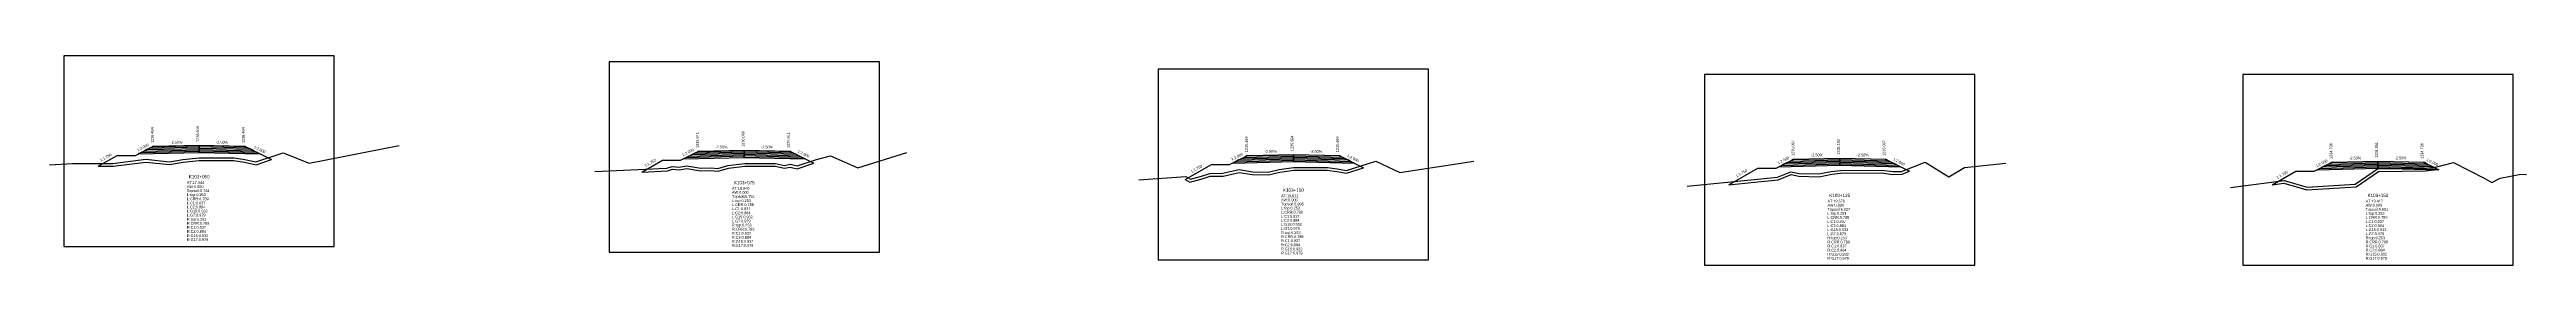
# Model space of a CAD drawing. Extents: x -7 to 78429, y 1189 to 1262.
# Drawn here: x 41987.2 to 42259.3, y 1223.4 to 1246.4 of the extents above; entities that cross this region are included whole.
import ezdxf
from ezdxf.enums import TextEntityAlignment as Align

# ---------------------------------------------------------------- set-up
doc = ezdxf.new("R2010")
doc.units = 0

msp = doc.modelspace()

# ---------------------------------------------------------------- linework, layer by layer
at = {"layer": 'A4_BORDER', "color": 7}
for points in [[(41988.751, 1225.448), (42018.451, 1225.448), (42018.451, 1246.448), (41988.751, 1246.448), (41988.751, 1225.448)], [(42048.633, 1224.801), (42078.333, 1224.801), (42078.333, 1245.801), (42048.633, 1245.801), (42048.633, 1224.801)], [(42108.949, 1223.977), (42138.649, 1223.977), (42138.649, 1244.977), (42108.949, 1244.977), (42108.949, 1223.977)], [(42168.969, 1223.392), (42198.669, 1223.392), (42198.669, 1244.392), (42168.969, 1244.392), (42168.969, 1223.392)], [(42228.083, 1223.396), (42257.783, 1223.396), (42257.783, 1244.396), (42228.083, 1244.396), (42228.083, 1223.396)]]:
    msp.add_lwpolyline(points, dxfattribs=at)
at = {"layer": 'CLEAR_GROUND', "color": 8}
for points in [[(41992.525, 1234.298), (41994.142, 1234.293), (41997.735, 1234.748), (42000.362, 1234.479), (42001.857, 1234.733), (42003.615, 1234.903), (42007.416, 1234.906), (42008.581, 1234.731), (42009.85, 1234.46), (42011.534, 1235.017)], [(42052.225, 1233.651), (42055.045, 1233.785), (42055.592, 1233.955), (42056.323, 1233.893), (42057.158, 1234.027), (42058.684, 1233.773), (42059.824, 1233.813), (42060.602, 1233.732), (42061.755, 1234.073), (42063.548, 1234.293), (42066.874, 1234.279), (42067.885, 1234.079), (42068.529, 1234.194), (42069.292, 1234.002), (42071.119, 1234.623)], [(42111.925, 1232.827), (42112.444, 1232.546), (42113.799, 1232.892), (42114.666, 1233.185), (42116.094, 1233.212), (42117.849, 1233.615), (42119.281, 1233.373), (42121.07, 1233.331), (42122.313, 1233.62), (42123.833, 1233.851), (42127.509, 1233.843), (42128.583, 1233.691), (42129.649, 1233.524), (42131.515, 1234.111)], [(42171.625, 1232.242), (42174.448, 1232.518), (42177.037, 1232.804), (42178.486, 1233.372), (42179.338, 1233.204), (42181.555, 1233.134), (42182.94, 1233.42), (42183.907, 1233.529), (42188.408, 1233.555), (42189.636, 1233.392), (42190.658, 1233.411), (42191.483, 1233.735)], [(42231.325, 1232.246), (42232.607, 1232.411), (42235.139, 1231.689), (42240.531, 1232.029), (42243.001, 1233.702), (42248.117, 1233.789), (42249.479, 1233.935), (42249.516, 1233.945)]]:
    msp.add_lwpolyline(points, dxfattribs=at)
at = {"layer": 'DESIGN_ROAD_TRIMMED', "color": 1}
for points in [[(41992.525, 1234.298), (41994.601, 1235.484), (41996.601, 1235.484), (41998.601, 1236.484), (41998.601, 1236.484), (41998.495, 1236.431), (41998.495, 1236.431), (41998.18, 1236.273), (41998.18, 1236.273), (41997.864, 1236.116), (41997.864, 1236.116), (41997.548, 1235.958), (41997.548, 1235.958), (41997.232, 1235.8), (41997.232, 1235.8), (41996.916, 1235.642), (42003.601, 1235.809), (42003.601, 1235.959), (42003.601, 1235.959), (42003.601, 1236.109), (42003.601, 1236.109), (42003.601, 1236.259), (42003.601, 1236.259), (42003.601, 1236.409), (42003.601, 1236.409), (42003.601, 1236.559), (42003.601, 1236.559), (42003.601, 1236.609), (42003.601, 1236.609), (42003.601, 1236.609), (42003.601, 1236.609), (42003.601, 1236.609), (42003.601, 1236.559), (42003.601, 1236.559), (42003.601, 1236.409), (42003.601, 1236.409), (42003.601, 1236.259), (42003.601, 1236.259), (42003.601, 1236.109), (42003.601, 1236.109), (42003.601, 1235.959), (42003.601, 1235.959), (42003.601, 1235.809), (42010.285, 1235.642), (42009.969, 1235.8), (42009.969, 1235.8), (42009.653, 1235.958), (42009.653, 1235.958), (42009.337, 1236.116), (42009.337, 1236.116), (42009.022, 1236.273), (42009.022, 1236.273), (42008.706, 1236.431), (42008.706, 1236.431), (42008.601, 1236.484), (42008.601, 1236.484), (42011.534, 1235.017)], [(42052.225, 1233.651), (42054.483, 1234.941), (42056.483, 1234.941), (42058.483, 1235.941), (42058.483, 1235.941), (42058.377, 1235.888), (42058.377, 1235.888), (42058.062, 1235.73), (42058.062, 1235.73), (42057.746, 1235.573), (42057.746, 1235.573), (42057.43, 1235.415), (42057.43, 1235.415), (42057.114, 1235.257), (42057.114, 1235.257), (42056.798, 1235.099), (42063.483, 1235.266), (42063.483, 1235.416), (42063.483, 1235.416), (42063.483, 1235.566), (42063.483, 1235.566), (42063.483, 1235.716), (42063.483, 1235.716), (42063.483, 1235.866), (42063.483, 1235.866), (42063.483, 1236.016), (42063.483, 1236.016), (42063.483, 1236.066), (42063.483, 1236.066), (42063.483, 1236.066), (42063.483, 1236.066), (42063.483, 1236.066), (42063.483, 1236.016), (42063.483, 1236.016), (42063.483, 1235.866), (42063.483, 1235.866), (42063.483, 1235.716), (42063.483, 1235.716), (42063.483, 1235.566), (42063.483, 1235.566), (42063.483, 1235.416), (42063.483, 1235.416), (42063.483, 1235.266), (42070.167, 1235.099), (42069.851, 1235.257), (42069.851, 1235.257), (42069.535, 1235.415), (42069.535, 1235.415), (42069.22, 1235.573), (42069.22, 1235.573), (42068.904, 1235.73), (42068.904, 1235.73), (42068.588, 1235.888), (42068.588, 1235.888), (42068.483, 1235.941), (42068.483, 1235.941), (42071.119, 1234.623)], [(42111.925, 1232.827), (42114.799, 1234.469), (42116.799, 1234.469), (42118.799, 1235.469), (42118.799, 1235.469), (42118.694, 1235.416), (42118.694, 1235.416), (42118.378, 1235.258), (42118.378, 1235.258), (42118.062, 1235.101), (42118.062, 1235.101), (42117.746, 1234.943), (42117.746, 1234.943), (42117.43, 1234.785), (42117.43, 1234.785), (42117.115, 1234.627), (42123.799, 1234.794), (42123.799, 1234.944), (42123.799, 1234.944), (42123.799, 1235.094), (42123.799, 1235.094), (42123.799, 1235.244), (42123.799, 1235.244), (42123.799, 1235.394), (42123.799, 1235.394), (42123.799, 1235.544), (42123.799, 1235.544), (42123.799, 1235.594), (42123.799, 1235.594), (42123.799, 1235.594), (42123.799, 1235.594), (42123.799, 1235.594), (42123.799, 1235.544), (42123.799, 1235.544), (42123.799, 1235.394), (42123.799, 1235.394), (42123.799, 1235.244), (42123.799, 1235.244), (42123.799, 1235.094), (42123.799, 1235.094), (42123.799, 1234.944), (42123.799, 1234.944), (42123.799, 1234.794), (42130.483, 1234.627), (42130.167, 1234.785), (42130.167, 1234.785), (42129.851, 1234.943), (42129.851, 1234.943), (42129.536, 1235.101), (42129.536, 1235.101), (42129.22, 1235.258), (42129.22, 1235.258), (42128.904, 1235.416), (42128.904, 1235.416), (42128.799, 1235.469), (42128.799, 1235.469), (42131.515, 1234.111)], [(42171.625, 1232.242), (42174.819, 1234.067), (42176.819, 1234.067), (42178.819, 1235.067), (42178.819, 1235.067), (42178.714, 1235.014), (42178.714, 1235.014), (42178.398, 1234.856), (42178.398, 1234.856), (42178.082, 1234.699), (42178.082, 1234.699), (42177.766, 1234.541), (42177.766, 1234.541), (42177.45, 1234.383), (42177.45, 1234.383), (42177.135, 1234.225), (42183.819, 1234.392), (42183.819, 1234.542), (42183.819, 1234.542), (42183.819, 1234.692), (42183.819, 1234.692), (42183.819, 1234.842), (42183.819, 1234.842), (42183.819, 1234.992), (42183.819, 1234.992), (42183.819, 1235.142), (42183.819, 1235.142), (42183.819, 1235.192), (42183.819, 1235.192), (42183.819, 1235.192), (42183.819, 1235.192), (42183.819, 1235.192), (42183.819, 1235.142), (42183.819, 1235.142), (42183.819, 1234.992), (42183.819, 1234.992), (42183.819, 1234.842), (42183.819, 1234.842), (42183.819, 1234.692), (42183.819, 1234.692), (42183.819, 1234.542), (42183.819, 1234.542), (42183.819, 1234.392), (42190.503, 1234.225), (42190.187, 1234.383), (42190.187, 1234.383), (42189.871, 1234.541), (42189.871, 1234.541), (42189.556, 1234.699), (42189.556, 1234.699), (42189.24, 1234.856), (42189.24, 1234.856), (42188.924, 1235.014), (42188.924, 1235.014), (42188.819, 1235.067), (42188.819, 1235.067), (42191.483, 1233.735)], [(42231.325, 1232.246), (42233.933, 1233.736), (42235.933, 1233.736), (42237.933, 1234.736), (42237.933, 1234.736), (42237.828, 1234.683), (42237.828, 1234.683), (42237.512, 1234.525), (42237.512, 1234.525), (42237.196, 1234.368), (42237.196, 1234.368), (42236.881, 1234.21), (42236.881, 1234.21), (42236.565, 1234.052), (42236.565, 1234.052), (42236.249, 1233.894), (42242.933, 1234.061), (42242.933, 1234.211), (42242.933, 1234.211), (42242.933, 1234.361), (42242.933, 1234.361), (42242.933, 1234.511), (42242.933, 1234.511), (42242.933, 1234.661), (42242.933, 1234.661), (42242.933, 1234.811), (42242.933, 1234.811), (42242.933, 1234.861), (42242.933, 1234.861), (42242.933, 1234.861), (42242.933, 1234.861), (42242.933, 1234.861), (42242.933, 1234.811), (42242.933, 1234.811), (42242.933, 1234.661), (42242.933, 1234.661), (42242.933, 1234.511), (42242.933, 1234.511), (42242.933, 1234.361), (42242.933, 1234.361), (42242.933, 1234.211), (42242.933, 1234.211), (42242.933, 1234.061), (42249.617, 1233.894), (42249.302, 1234.052), (42249.302, 1234.052), (42248.986, 1234.21), (42248.986, 1234.21), (42248.67, 1234.368), (42248.67, 1234.368), (42248.354, 1234.525), (42248.354, 1234.525), (42248.038, 1234.683), (42248.038, 1234.683), (42247.933, 1234.736), (42247.933, 1234.736), (42249.516, 1233.945)]]:
    msp.add_lwpolyline(points, dxfattribs=at)
at = {"layer": 'FINISHED_ROAD', "color": 2}
for points in [[(41994.601, 1235.484), (41996.601, 1235.484), (41998.601, 1236.484), (41998.601, 1236.484), (42003.601, 1236.609), (42008.601, 1236.484), (42008.601, 1236.484)], [(42054.483, 1234.941), (42056.483, 1234.941), (42058.483, 1235.941), (42058.483, 1235.941), (42063.483, 1236.066), (42068.483, 1235.941), (42068.483, 1235.941)], [(42114.799, 1234.469), (42116.799, 1234.469), (42118.799, 1235.469), (42118.799, 1235.469), (42123.799, 1235.594), (42128.799, 1235.469), (42128.799, 1235.469)], [(42174.819, 1234.067), (42176.819, 1234.067), (42178.819, 1235.067), (42178.819, 1235.067), (42183.819, 1235.192), (42188.819, 1235.067), (42188.819, 1235.067)], [(42233.933, 1233.736), (42235.933, 1233.736), (42237.933, 1234.736), (42237.933, 1234.736), (42242.933, 1234.861), (42247.933, 1234.736), (42247.933, 1234.736)]]:
    msp.add_lwpolyline(points, dxfattribs=at)
at = {"layer": 'LAYER_0', "color": 4}
for points in [[(41998.601, 1236.484), (41998.495, 1236.431), (42003.601, 1236.559), (42003.601, 1236.609)], [(42058.483, 1235.941), (42058.377, 1235.888), (42063.483, 1236.016), (42063.483, 1236.066)], [(42118.799, 1235.469), (42118.694, 1235.416), (42123.799, 1235.544), (42123.799, 1235.594)], [(42178.819, 1235.067), (42178.714, 1235.014), (42183.819, 1235.142), (42183.819, 1235.192)], [(42237.933, 1234.736), (42237.828, 1234.683), (42242.933, 1234.811), (42242.933, 1234.861)]]:
    msp.add_lwpolyline(points, dxfattribs=at)
at = {"layer": 'LAYER_1', "color": 4}
for points in [[(41998.495, 1236.431), (41998.18, 1236.273), (42003.601, 1236.409), (42003.601, 1236.559)], [(42058.377, 1235.888), (42058.062, 1235.73), (42063.483, 1235.866), (42063.483, 1236.016)], [(42118.694, 1235.416), (42118.378, 1235.258), (42123.799, 1235.394), (42123.799, 1235.544)], [(42178.714, 1235.014), (42178.398, 1234.856), (42183.819, 1234.992), (42183.819, 1235.142)], [(42237.828, 1234.683), (42237.512, 1234.525), (42242.933, 1234.661), (42242.933, 1234.811)]]:
    msp.add_lwpolyline(points, dxfattribs=at)
at = {"layer": 'LAYER_10', "color": 6}
for points in [[(42009.653, 1235.958), (42009.969, 1235.8), (42003.601, 1235.959), (42003.601, 1236.109)], [(42069.535, 1235.415), (42069.851, 1235.257), (42063.483, 1235.416), (42063.483, 1235.566)], [(42129.851, 1234.943), (42130.167, 1234.785), (42123.799, 1234.944), (42123.799, 1235.094)], [(42189.871, 1234.541), (42190.187, 1234.383), (42183.819, 1234.542), (42183.819, 1234.692)], [(42248.986, 1234.21), (42249.302, 1234.052), (42242.933, 1234.211), (42242.933, 1234.361)]]:
    msp.add_lwpolyline(points, dxfattribs=at)
at = {"layer": 'LAYER_11', "color": 6}
for points in [[(42009.969, 1235.8), (42010.285, 1235.642), (42003.601, 1235.809), (42003.601, 1235.959)], [(42069.851, 1235.257), (42070.167, 1235.099), (42063.483, 1235.266), (42063.483, 1235.416)], [(42130.167, 1234.785), (42130.483, 1234.627), (42123.799, 1234.794), (42123.799, 1234.944)], [(42190.187, 1234.383), (42190.503, 1234.225), (42183.819, 1234.392), (42183.819, 1234.542)], [(42249.302, 1234.052), (42249.617, 1233.894), (42242.933, 1234.061), (42242.933, 1234.211)]]:
    msp.add_lwpolyline(points, dxfattribs=at)
at = {"layer": 'LAYER_2', "color": 4}
for points in [[(41998.18, 1236.273), (41997.864, 1236.116), (42003.601, 1236.259), (42003.601, 1236.409)], [(42058.062, 1235.73), (42057.746, 1235.573), (42063.483, 1235.716), (42063.483, 1235.866)], [(42118.378, 1235.258), (42118.062, 1235.101), (42123.799, 1235.244), (42123.799, 1235.394)], [(42178.398, 1234.856), (42178.082, 1234.699), (42183.819, 1234.842), (42183.819, 1234.992)], [(42237.512, 1234.525), (42237.196, 1234.368), (42242.933, 1234.511), (42242.933, 1234.661)]]:
    msp.add_lwpolyline(points, dxfattribs=at)
at = {"layer": 'LAYER_3', "color": 4}
for points in [[(41997.864, 1236.116), (41997.548, 1235.958), (42003.601, 1236.109), (42003.601, 1236.259)], [(42057.746, 1235.573), (42057.43, 1235.415), (42063.483, 1235.566), (42063.483, 1235.716)], [(42118.062, 1235.101), (42117.746, 1234.943), (42123.799, 1235.094), (42123.799, 1235.244)], [(42178.082, 1234.699), (42177.766, 1234.541), (42183.819, 1234.692), (42183.819, 1234.842)], [(42237.196, 1234.368), (42236.881, 1234.21), (42242.933, 1234.361), (42242.933, 1234.511)]]:
    msp.add_lwpolyline(points, dxfattribs=at)
at = {"layer": 'LAYER_4', "color": 4}
for points in [[(41997.548, 1235.958), (41997.232, 1235.8), (42003.601, 1235.959), (42003.601, 1236.109)], [(42057.43, 1235.415), (42057.114, 1235.257), (42063.483, 1235.416), (42063.483, 1235.566)], [(42117.746, 1234.943), (42117.43, 1234.785), (42123.799, 1234.944), (42123.799, 1235.094)], [(42177.766, 1234.541), (42177.45, 1234.383), (42183.819, 1234.542), (42183.819, 1234.692)], [(42236.881, 1234.21), (42236.565, 1234.052), (42242.933, 1234.211), (42242.933, 1234.361)]]:
    msp.add_lwpolyline(points, dxfattribs=at)
at = {"layer": 'LAYER_5', "color": 4}
for points in [[(41997.232, 1235.8), (41996.916, 1235.642), (42003.601, 1235.809), (42003.601, 1235.959)], [(42057.114, 1235.257), (42056.798, 1235.099), (42063.483, 1235.266), (42063.483, 1235.416)], [(42117.43, 1234.785), (42117.115, 1234.627), (42123.799, 1234.794), (42123.799, 1234.944)], [(42177.45, 1234.383), (42177.135, 1234.225), (42183.819, 1234.392), (42183.819, 1234.542)], [(42236.565, 1234.052), (42236.249, 1233.894), (42242.933, 1234.061), (42242.933, 1234.211)]]:
    msp.add_lwpolyline(points, dxfattribs=at)
at = {"layer": 'LAYER_6', "color": 6}
for points in [[(42008.601, 1236.484), (42008.706, 1236.431), (42003.601, 1236.559), (42003.601, 1236.609)], [(42068.483, 1235.941), (42068.588, 1235.888), (42063.483, 1236.016), (42063.483, 1236.066)], [(42128.799, 1235.469), (42128.904, 1235.416), (42123.799, 1235.544), (42123.799, 1235.594)], [(42188.819, 1235.067), (42188.924, 1235.014), (42183.819, 1235.142), (42183.819, 1235.192)], [(42247.933, 1234.736), (42248.038, 1234.683), (42242.933, 1234.811), (42242.933, 1234.861)]]:
    msp.add_lwpolyline(points, dxfattribs=at)
at = {"layer": 'LAYER_7', "color": 6}
for points in [[(42008.706, 1236.431), (42009.022, 1236.273), (42003.601, 1236.409), (42003.601, 1236.559)], [(42068.588, 1235.888), (42068.904, 1235.73), (42063.483, 1235.866), (42063.483, 1236.016)], [(42128.904, 1235.416), (42129.22, 1235.258), (42123.799, 1235.394), (42123.799, 1235.544)], [(42188.924, 1235.014), (42189.24, 1234.856), (42183.819, 1234.992), (42183.819, 1235.142)], [(42248.038, 1234.683), (42248.354, 1234.525), (42242.933, 1234.661), (42242.933, 1234.811)]]:
    msp.add_lwpolyline(points, dxfattribs=at)
at = {"layer": 'LAYER_8', "color": 6}
for points in [[(42009.022, 1236.273), (42009.337, 1236.116), (42003.601, 1236.259), (42003.601, 1236.409)], [(42068.904, 1235.73), (42069.22, 1235.573), (42063.483, 1235.716), (42063.483, 1235.866)], [(42129.22, 1235.258), (42129.536, 1235.101), (42123.799, 1235.244), (42123.799, 1235.394)], [(42189.24, 1234.856), (42189.556, 1234.699), (42183.819, 1234.842), (42183.819, 1234.992)], [(42248.354, 1234.525), (42248.67, 1234.368), (42242.933, 1234.511), (42242.933, 1234.661)]]:
    msp.add_lwpolyline(points, dxfattribs=at)
at = {"layer": 'LAYER_9', "color": 6}
for points in [[(42009.337, 1236.116), (42009.653, 1235.958), (42003.601, 1236.109), (42003.601, 1236.259)], [(42069.22, 1235.573), (42069.535, 1235.415), (42063.483, 1235.566), (42063.483, 1235.716)], [(42129.536, 1235.101), (42129.851, 1234.943), (42123.799, 1235.094), (42123.799, 1235.244)], [(42189.556, 1234.699), (42189.871, 1234.541), (42183.819, 1234.692), (42183.819, 1234.842)], [(42248.67, 1234.368), (42248.986, 1234.21), (42242.933, 1234.361), (42242.933, 1234.511)]]:
    msp.add_lwpolyline(points, dxfattribs=at)
at = {"layer": 'NATURAL_GROUND', "color": 3}
for points in [[(41987.167, 1234.437), (41989.679, 1234.607), (41994.124, 1234.593), (41997.732, 1235.05), (42000.352, 1234.782), (42001.818, 1235.031), (42003.601, 1235.203), (42007.439, 1235.206), (42008.635, 1235.026), (42009.833, 1234.771), (42012.824, 1235.759), (42015.683, 1234.621), (42025.565, 1236.562)], [(42047.07, 1233.707), (42054.993, 1234.082), (42055.559, 1234.259), (42056.312, 1234.195), (42057.159, 1234.331), (42058.704, 1234.074), (42059.835, 1234.113), (42060.574, 1234.037), (42061.694, 1234.368), (42063.531, 1234.593), (42066.904, 1234.579), (42067.888, 1234.384), (42068.54, 1234.501), (42069.28, 1234.315), (42071.426, 1235.044), (42072.966, 1235.44), (42075.973, 1234.121), (42081.343, 1235.801)], [(42106.836, 1232.799), (42111.978, 1233.14), (42112.484, 1232.866), (42113.714, 1233.179), (42114.614, 1233.484), (42116.057, 1233.512), (42117.84, 1233.921), (42119.31, 1233.672), (42121.039, 1233.632), (42122.257, 1233.915), (42123.811, 1234.151), (42127.531, 1234.143), (42128.627, 1233.988), (42129.626, 1233.831), (42132.863, 1234.849), (42135.492, 1233.609), (42143.64, 1234.838)], [(42167.044, 1232.096), (42174.417, 1232.816), (42176.965, 1233.098), (42178.458, 1233.684), (42179.372, 1233.503), (42181.529, 1233.435), (42182.893, 1233.716), (42183.889, 1233.829), (42188.427, 1233.856), (42189.653, 1233.692), (42190.599, 1233.709), (42193.185, 1234.726), (42195.81, 1233.138), (42197.517, 1234.147), (42202.056, 1234.625)], [(42226.724, 1231.955), (42232.63, 1232.716), (42235.171, 1231.991), (42240.43, 1232.323), (42242.906, 1234.001), (42248.098, 1234.089), (42249.425, 1234.231), (42251.232, 1234.702), (42254.671, 1232.945), (42255.438, 1232.499), (42256.352, 1232.957), (42258.641, 1233.408), (42259.253, 1233.386)]]:
    msp.add_lwpolyline(points, dxfattribs=at)
at = {"layer": 'STRUCTURE_LEFT', "color": 4}
for points in [[(41998.601, 1236.484), (41998.495, 1236.431), (41998.495, 1236.431), (41998.18, 1236.273), (41998.18, 1236.273), (41997.864, 1236.116), (41997.864, 1236.116), (41997.548, 1235.958), (41997.548, 1235.958), (41997.232, 1235.8), (41997.232, 1235.8), (41996.916, 1235.642), (42003.601, 1235.809), (42003.601, 1235.959), (42003.601, 1235.959), (42003.601, 1236.109), (42003.601, 1236.109), (42003.601, 1236.259), (42003.601, 1236.259), (42003.601, 1236.409), (42003.601, 1236.409), (42003.601, 1236.559), (42003.601, 1236.559), (42003.601, 1236.609), (42003.601, 1236.609)], [(42058.483, 1235.941), (42058.377, 1235.888), (42058.377, 1235.888), (42058.062, 1235.73), (42058.062, 1235.73), (42057.746, 1235.573), (42057.746, 1235.573), (42057.43, 1235.415), (42057.43, 1235.415), (42057.114, 1235.257), (42057.114, 1235.257), (42056.798, 1235.099), (42063.483, 1235.266), (42063.483, 1235.416), (42063.483, 1235.416), (42063.483, 1235.566), (42063.483, 1235.566), (42063.483, 1235.716), (42063.483, 1235.716), (42063.483, 1235.866), (42063.483, 1235.866), (42063.483, 1236.016), (42063.483, 1236.016), (42063.483, 1236.066), (42063.483, 1236.066)], [(42118.799, 1235.469), (42118.694, 1235.416), (42118.694, 1235.416), (42118.378, 1235.258), (42118.378, 1235.258), (42118.062, 1235.101), (42118.062, 1235.101), (42117.746, 1234.943), (42117.746, 1234.943), (42117.43, 1234.785), (42117.43, 1234.785), (42117.115, 1234.627), (42123.799, 1234.794), (42123.799, 1234.944), (42123.799, 1234.944), (42123.799, 1235.094), (42123.799, 1235.094), (42123.799, 1235.244), (42123.799, 1235.244), (42123.799, 1235.394), (42123.799, 1235.394), (42123.799, 1235.544), (42123.799, 1235.544), (42123.799, 1235.594), (42123.799, 1235.594)], [(42178.819, 1235.067), (42178.714, 1235.014), (42178.714, 1235.014), (42178.398, 1234.856), (42178.398, 1234.856), (42178.082, 1234.699), (42178.082, 1234.699), (42177.766, 1234.541), (42177.766, 1234.541), (42177.45, 1234.383), (42177.45, 1234.383), (42177.135, 1234.225), (42183.819, 1234.392), (42183.819, 1234.542), (42183.819, 1234.542), (42183.819, 1234.692), (42183.819, 1234.692), (42183.819, 1234.842), (42183.819, 1234.842), (42183.819, 1234.992), (42183.819, 1234.992), (42183.819, 1235.142), (42183.819, 1235.142), (42183.819, 1235.192), (42183.819, 1235.192)], [(42237.933, 1234.736), (42237.828, 1234.683), (42237.828, 1234.683), (42237.512, 1234.525), (42237.512, 1234.525), (42237.196, 1234.368), (42237.196, 1234.368), (42236.881, 1234.21), (42236.881, 1234.21), (42236.565, 1234.052), (42236.565, 1234.052), (42236.249, 1233.894), (42242.933, 1234.061), (42242.933, 1234.211), (42242.933, 1234.211), (42242.933, 1234.361), (42242.933, 1234.361), (42242.933, 1234.511), (42242.933, 1234.511), (42242.933, 1234.661), (42242.933, 1234.661), (42242.933, 1234.811), (42242.933, 1234.811), (42242.933, 1234.861), (42242.933, 1234.861)]]:
    msp.add_lwpolyline(points, dxfattribs=at)
at = {"layer": 'STRUCTURE_RIGHT', "color": 6}
for points in [[(42003.601, 1236.609), (42003.601, 1236.609), (42003.601, 1236.559), (42003.601, 1236.559), (42003.601, 1236.409), (42003.601, 1236.409), (42003.601, 1236.259), (42003.601, 1236.259), (42003.601, 1236.109), (42003.601, 1236.109), (42003.601, 1235.959), (42003.601, 1235.959), (42003.601, 1235.809), (42010.285, 1235.642), (42009.969, 1235.8), (42009.969, 1235.8), (42009.653, 1235.958), (42009.653, 1235.958), (42009.337, 1236.116), (42009.337, 1236.116), (42009.022, 1236.273), (42009.022, 1236.273), (42008.706, 1236.431), (42008.706, 1236.431), (42008.601, 1236.484)], [(42063.483, 1236.066), (42063.483, 1236.066), (42063.483, 1236.016), (42063.483, 1236.016), (42063.483, 1235.866), (42063.483, 1235.866), (42063.483, 1235.716), (42063.483, 1235.716), (42063.483, 1235.566), (42063.483, 1235.566), (42063.483, 1235.416), (42063.483, 1235.416), (42063.483, 1235.266), (42070.167, 1235.099), (42069.851, 1235.257), (42069.851, 1235.257), (42069.535, 1235.415), (42069.535, 1235.415), (42069.22, 1235.573), (42069.22, 1235.573), (42068.904, 1235.73), (42068.904, 1235.73), (42068.588, 1235.888), (42068.588, 1235.888), (42068.483, 1235.941)], [(42123.799, 1235.594), (42123.799, 1235.594), (42123.799, 1235.544), (42123.799, 1235.544), (42123.799, 1235.394), (42123.799, 1235.394), (42123.799, 1235.244), (42123.799, 1235.244), (42123.799, 1235.094), (42123.799, 1235.094), (42123.799, 1234.944), (42123.799, 1234.944), (42123.799, 1234.794), (42130.483, 1234.627), (42130.167, 1234.785), (42130.167, 1234.785), (42129.851, 1234.943), (42129.851, 1234.943), (42129.536, 1235.101), (42129.536, 1235.101), (42129.22, 1235.258), (42129.22, 1235.258), (42128.904, 1235.416), (42128.904, 1235.416), (42128.799, 1235.469)], [(42183.819, 1235.192), (42183.819, 1235.192), (42183.819, 1235.142), (42183.819, 1235.142), (42183.819, 1234.992), (42183.819, 1234.992), (42183.819, 1234.842), (42183.819, 1234.842), (42183.819, 1234.692), (42183.819, 1234.692), (42183.819, 1234.542), (42183.819, 1234.542), (42183.819, 1234.392), (42190.503, 1234.225), (42190.187, 1234.383), (42190.187, 1234.383), (42189.871, 1234.541), (42189.871, 1234.541), (42189.556, 1234.699), (42189.556, 1234.699), (42189.24, 1234.856), (42189.24, 1234.856), (42188.924, 1235.014), (42188.924, 1235.014), (42188.819, 1235.067)], [(42242.933, 1234.861), (42242.933, 1234.861), (42242.933, 1234.811), (42242.933, 1234.811), (42242.933, 1234.661), (42242.933, 1234.661), (42242.933, 1234.511), (42242.933, 1234.511), (42242.933, 1234.361), (42242.933, 1234.361), (42242.933, 1234.211), (42242.933, 1234.211), (42242.933, 1234.061), (42249.617, 1233.894), (42249.302, 1234.052), (42249.302, 1234.052), (42248.986, 1234.21), (42248.986, 1234.21), (42248.67, 1234.368), (42248.67, 1234.368), (42248.354, 1234.525), (42248.354, 1234.525), (42248.038, 1234.683), (42248.038, 1234.683), (42247.933, 1234.736)]]:
    msp.add_lwpolyline(points, dxfattribs=at)

# ---------------------------------------------------------------- texts
at = {"layer": 'INFO_TEXT'}
for s, p in [('AT:17.344', (42002.251, 1232.348)), ('AW:0.000', (42002.251, 1231.898)), ('Topsoil:5.764', (42002.251, 1231.448)), ('L:top:0.253', (42002.251, 1230.998)), ('L:CRR:0.789', (42002.251, 1230.548)), ('L:C1:0.837', (42002.251, 1230.098)), ('L:C2:0.884', (42002.251, 1229.648)), ('AT:18.940', (42062.133, 1231.701)), ('AW:0.000', (42062.133, 1231.251)), ('Topsoil:5.754', (42062.133, 1230.801)), ('L:top:0.253', (42062.133, 1230.351)), ('L:CRR:0.789', (42062.133, 1229.901)), ('AT:19.911', (42122.449, 1230.877)), ('AW:0.000', (42122.449, 1230.427)), ('Topsoil:5.995', (42122.449, 1229.977)), ('L:top:0.253', (42122.449, 1229.527)), ('AT:18.576', (42182.469, 1230.292)), ('AW:0.000', (42182.469, 1229.842)), ('AT:19.417', (42241.583, 1230.296)), ('AW:0.009', (42241.583, 1229.846)), ('L:G15:0.932', (42002.251, 1229.198)), ('L:G7:0.979', (42002.251, 1228.748)), ('R:top:0.253', (42002.251, 1228.298)), ('R:CRR:0.789', (42002.251, 1227.848)), ('R:C1:0.837', (42002.251, 1227.398)), ('R:C2:0.884', (42002.251, 1226.948)), ('L:C1:0.837', (42062.133, 1229.451)), ('L:C2:0.884', (42062.133, 1229.001)), ('L:G15:0.932', (42062.133, 1228.551)), ('L:G7:0.979', (42062.133, 1228.101)), ('R:top:0.253', (42062.133, 1227.651)), ('R:CRR:0.789', (42062.133, 1227.201)), ('L:CRR:0.789', (42122.449, 1229.077)), ('L:C1:0.837', (42122.449, 1228.627)), ('L:C2:0.884', (42122.449, 1228.177)), ('L:G15:0.932', (42122.449, 1227.727)), ('L:G7:0.979', (42122.449, 1227.277)), ('R:top:0.253', (42122.449, 1226.827)), ('Topsoil:6.037', (42182.469, 1229.392)), ('L:top:0.253', (42182.469, 1228.942)), ('L:CRR:0.789', (42182.469, 1228.492)), ('L:C1:0.837', (42182.469, 1228.042)), ('L:C2:0.884', (42182.469, 1227.592)), ('L:G15:0.932', (42182.469, 1227.142)), ('Topsoil:5.651', (42241.583, 1229.396)), ('L:top:0.253', (42241.583, 1228.946)), ('L:CRR:0.789', (42241.583, 1228.496)), ('L:C1:0.837', (42241.583, 1228.046)), ('L:C2:0.884', (42241.583, 1227.596)), ('L:G15:0.932', (42241.583, 1227.146)), ('R:G15:0.932', (42002.251, 1226.498)), ('R:G17:0.979', (42002.251, 1226.048)), ('R:C1:0.837', (42062.133, 1226.751)), ('R:C2:0.884', (42062.133, 1226.301)), ('R:G15:0.932', (42062.133, 1225.851)), ('R:G17:0.979', (42062.133, 1225.401)), ('R:CRR:0.789', (42122.449, 1226.377)), ('R:C1:0.837', (42122.449, 1225.927)), ('R:C2:0.884', (42122.449, 1225.477)), ('R:G15:0.932', (42122.449, 1225.027)), ('R:G17:0.979', (42122.449, 1224.577)), ('L:G7:0.979', (42182.469, 1226.692)), ('R:top:0.253', (42182.469, 1226.242)), ('R:CRR:0.789', (42182.469, 1225.792)), ('R:C1:0.837', (42182.469, 1225.342)), ('R:C2:0.884', (42182.469, 1224.892)), ('R:G15:0.932', (42182.469, 1224.442)), ('L:G7:0.979', (42241.583, 1226.696)), ('R:top:0.253', (42241.583, 1226.246)), ('R:CRR:0.789', (42241.583, 1225.796)), ('R:C1:0.837', (42241.583, 1225.346)), ('R:C2:0.884', (42241.583, 1224.896)), ('R:G15:0.932', (42241.583, 1224.446)), ('R:G17:0.979', (42182.469, 1223.992)), ('R:G17:0.979', (42241.583, 1223.996))]:
    msp.add_text(s, height=0.3, dxfattribs=at).set_placement(p)
at = {"layer": 'LEFT_TEXT_H'}
for s, p in [('1236.484', (41998.601, 1236.844)), ('1235.941', (42058.483, 1236.301)), ('1235.469', (42118.799, 1235.829)), ('1235.067', (42178.819, 1235.427)), ('1234.736', (42237.933, 1235.096))]:
    msp.add_text(s, height=0.3, rotation=90, dxfattribs=at).set_placement(p)
at = {"layer": 'POINT_TEXT_H'}
for s, p in [('1236.609', (42003.601, 1236.969)), ('1236.066', (42063.483, 1236.426)), ('1235.594', (42123.799, 1235.954)), ('1235.192', (42183.819, 1235.552)), ('1234.861', (42242.933, 1235.221))]:
    msp.add_text(s, height=0.3, rotation=90, dxfattribs=at).set_placement(p)
at = {"layer": 'RIGHT_TEXT_H'}
for s, p in [('1236.484', (42008.601, 1236.844)), ('1235.941', (42068.483, 1236.301)), ('1235.469', (42128.799, 1235.829)), ('1235.067', (42188.819, 1235.427)), ('1234.736', (42247.933, 1235.096))]:
    msp.add_text(s, height=0.3, rotation=90, dxfattribs=at).set_placement(p)
at = {"layer": 'SLOPE_left'}
for s, rotation, p in [('1:1.750', 29.745, (41993.474, 1235.047)), ('1:2.000', 26.565, (41997.52, 1236.145)), ('1:2.000', 26.565, (42057.402, 1235.602)), ('1:2.000', 26.565, (42117.718, 1235.13)), ('1:2.000', 26.565, (42177.738, 1234.728)), ('1:1.750', 29.745, (42053.265, 1234.452)), ('1:1.750', 29.745, (42113.273, 1233.804)), ('1:1.750', 29.745, (42173.133, 1233.311)), ('1:1.750', 29.745, (42232.54, 1233.147)), ('1:2.000', 26.565, (42236.853, 1234.397))]:
    msp.add_text(s, height=0.3, rotation=rotation, dxfattribs=at).set_placement(p, align=Align.BOTTOM_CENTER)
at = {"layer": 'SLOPE_right'}
for p in [(42010.148, 1235.912), (42069.881, 1235.443), (42130.238, 1234.951), (42190.232, 1234.562), (42248.805, 1234.501)]:
    msp.add_text('1:2.000', height=0.3, rotation=-26.565, dxfattribs=at).set_placement(p, align=Align.BOTTOM_CENTER)
at = {"layer": 'SLOPE_TEXT'}
for p in [(42001.101, 1236.786), (42006.101, 1236.786), (42060.983, 1236.244), (42065.983, 1236.244), (42121.299, 1235.772), (42126.299, 1235.772), (42181.319, 1235.37), (42186.319, 1235.37), (42240.433, 1235.039), (42245.433, 1235.039)]:
    msp.add_text('-2.50%', height=0.3, dxfattribs=at).set_placement(p, align=Align.CENTER)
at = {"layer": 'STATION_TITLE'}
for s, p in [('K103+050', (42003.601, 1232.948)), ('K103+075', (42063.483, 1232.301)), ('K103+100', (42123.799, 1231.477)), ('K103+125', (42183.819, 1230.892)), ('K103+150', (42242.933, 1230.896))]:
    msp.add_text(s, height=0.36, dxfattribs=at).set_placement(p, align=Align.CENTER)

doc.saveas('drawing.dxf')
